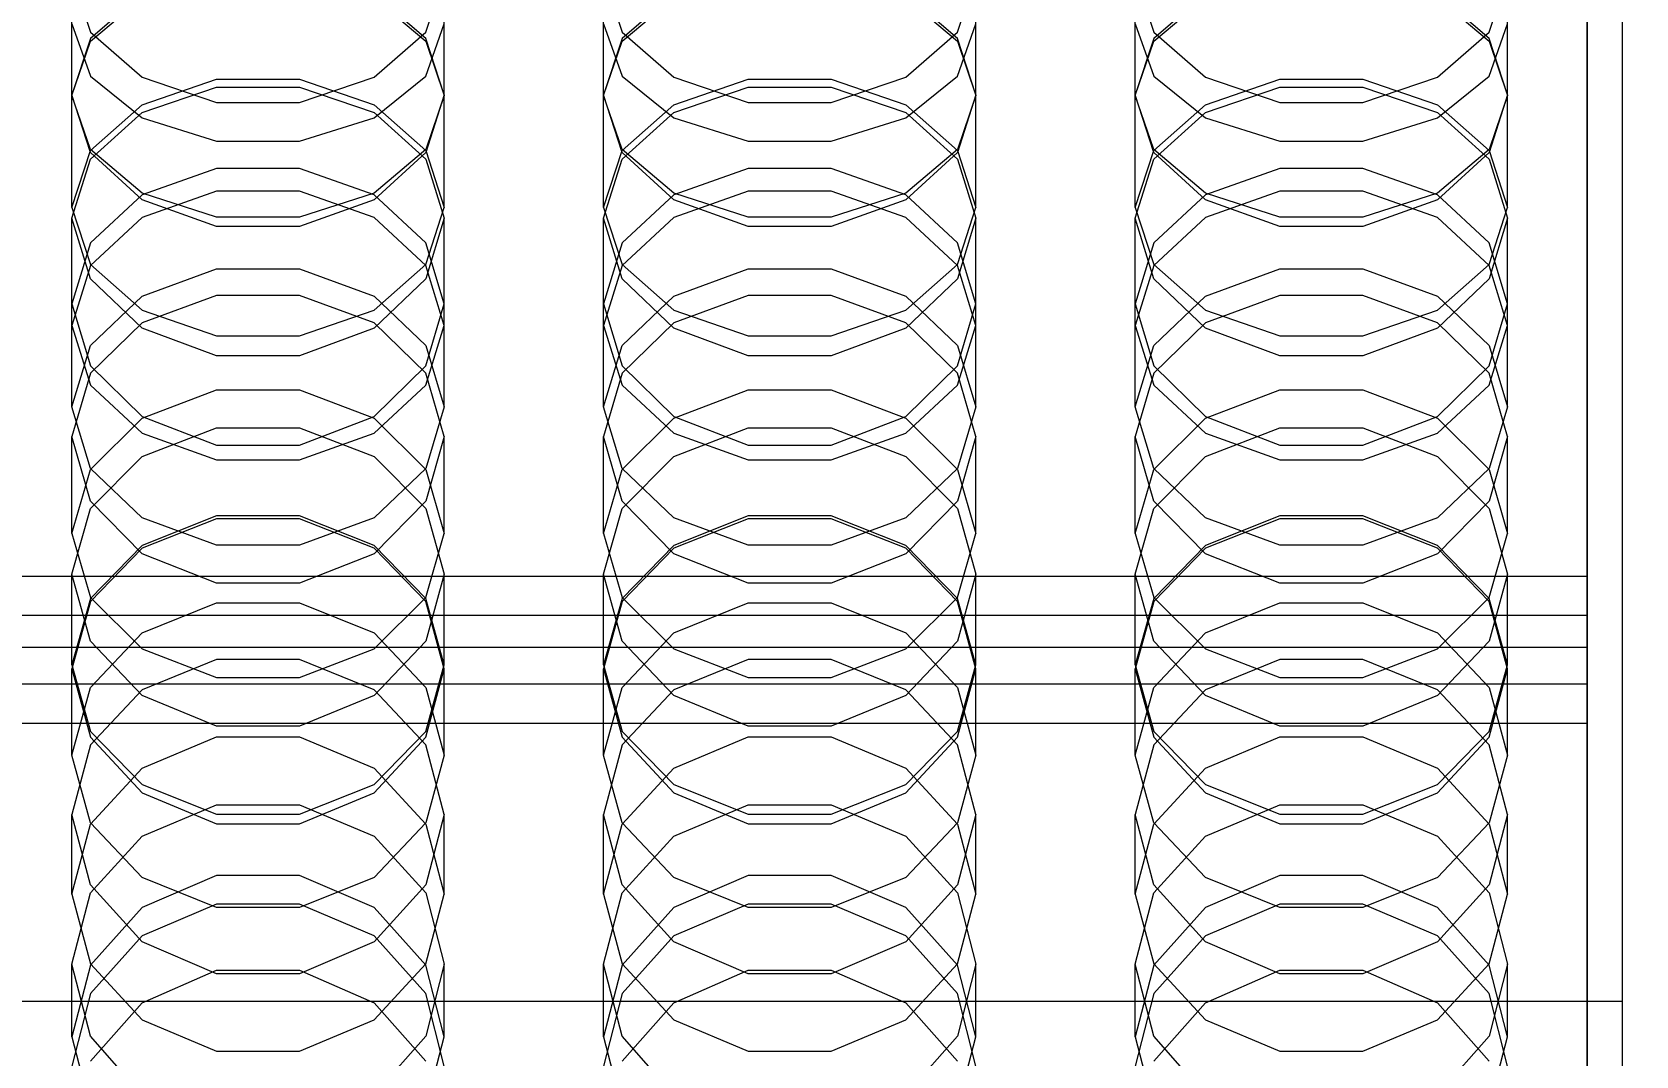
# Model space of a CAD drawing. Header units: millimetres. Extents: x -191664 to 191490, y -197311 to 10263.
# Drawn here: x 1994.5 to 2175.5, y -117306.2 to -117190.6 of the extents above; entities that cross this region are included whole.
import ezdxf

# ---------------------------------------------------------------- set-up
doc = ezdxf.new("R2010")
doc.units = ezdxf.units.MM
doc.layers.add('DET_briquetadora_frontal', color=7, linetype='Continuous', lineweight=0)
doc.layers.add('R15_COTAS_TRANSPORTE_P', color=1, linetype='Continuous', lineweight=0)
doc.dimstyles.new('PLANTA_20', dxfattribs={"dimtxt": 50, "dimasz": 30, "dimexe": 30, "dimexo": 16, "dimgap": 20, "dimtad": 1, "dimtih": 1, "dimtoh": 1, "dimdec": 1, "dimzin": 0, "dimdsep": 46, "dimcen": 0.09, "dimadec": 0, "dimazin": 0, "dimtfac": 1, "dimtdec": 4, "dimtofl": 0, "dimtmove": 0, "dimatfit": 3, "dimfxl": 1, "dimtolj": 1, "dimtzin": 0, "dimarcsym": 0})

# ---------------------------------------------------------------- blocks, each defined once
blk = doc.blocks.new('*D133')
at = {"layer": 'Defpoints', "color": 0, "transparency": 16777216}
for p in [(439.69, -194147.98), (217.89, -194406.09), (-500, -194490), (-500, -194490), (500, -194490)]:
    blk.add_point(p, dxfattribs=at)
at = {"layer": 'R15_COTAS_TRANSPORTE_P', "color": 0, "lineweight": -2, "transparency": 16777216}
blk.add_arc((-500, -194490), 722.77, 2.37834, 17.62166, dxfattribs=at)
at = {"layer": 'R15_COTAS_TRANSPORTE_P', "color": 0, "transparency": 16777216}
for points in [[(184.12, -194272.81), (193.59, -194269.58), (179.18, -194242.8)], [(227.15, -194459.9), (217.15, -194460.11), (222.77, -194490)]]:
    blk.add_solid(points, dxfattribs=at)

msp = doc.modelspace()

# ---------------------------------------------------------------- linework, layer by layer
at = {"layer": 'DET_briquetadora_frontal', "color": 8, "true_color": 0x6f7d84}
for p, q in [((2170, -117120), (2170, -117300)), ((2174, -117300), (2174, -117120)), ((2170, -117300), (1810, -117300)), ((2174, -117300), (2170, -117300)), ((2170, -117475), (2170, -117300)), ((2174, -117475), (2174, -117300))]:
    msp.add_line(p, q, dxfattribs=at)
at = {"layer": 'DET_briquetadora_frontal', "color": 9, "true_color": 0xb9c3c2}
for p, q in [((2170, -117190.7), (2170, -117177.38)), ((2170, -117191.13), (2170, -117177.78)), ((1999, -117197.7), (1999, -117184.36)), ((1999, -117184.36), (2001.08, -117190.56)), ((2038.92, -117190.56), (2041, -117184.36)), ((2041, -117197.7), (2041, -117184.36)), ((2059, -117197.7), (2059, -117184.36)), ((2059, -117184.36), (2061.08, -117190.56)), ((2098.92, -117190.56), (2101, -117184.36)), ((2101, -117197.7), (2101, -117184.36)), ((2119, -117197.7), (2119, -117184.36)), ((2119, -117184.36), (2121.08, -117190.56)), ((2158.92, -117190.56), (2161, -117184.36)), ((2161, -117197.7), (2161, -117184.36)), ((2006.91, -117186.27), (2001.08, -117191.27)), ((2038.92, -117191.27), (2033.09, -117186.27)), ((2066.91, -117186.27), (2061.08, -117191.27)), ((2098.92, -117191.27), (2093.09, -117186.27)), ((2126.91, -117186.27), (2121.08, -117191.27)), ((2158.92, -117191.27), (2153.09, -117186.27)), ((2001.08, -117191.58), (2006.91, -117186.67)), ((2033.09, -117186.67), (2038.92, -117191.58)), ((2061.08, -117191.58), (2066.91, -117186.67)), ((2093.09, -117186.67), (2098.92, -117191.58)), ((2121.08, -117191.58), (2126.91, -117186.67)), ((2153.09, -117186.67), (2158.92, -117191.58)), ((1999, -117189.62), (2001.08, -117195.52)), ((2038.92, -117195.52), (2041, -117189.62)), ((2059, -117189.62), (2061.08, -117195.52)), ((2098.92, -117195.52), (2101, -117189.62)), ((2119, -117189.62), (2121.08, -117195.52)), ((2158.92, -117195.52), (2161, -117189.62)), ((2001.08, -117191.27), (1999, -117197.64)), ((1999, -117197.7), (2001.08, -117191.58)), ((2001.08, -117190.56), (2006.91, -117195.64)), ((2033.09, -117195.64), (2038.92, -117190.56)), ((2041, -117197.64), (2038.92, -117191.27)), ((2038.92, -117191.58), (2041, -117197.7)), ((2061.08, -117191.27), (2059, -117197.64)), ((2059, -117197.7), (2061.08, -117191.58)), ((2061.08, -117190.56), (2066.91, -117195.64)), ((2093.09, -117195.64), (2098.92, -117190.56)), ((2101, -117197.64), (2098.92, -117191.27)), ((2098.92, -117191.58), (2101, -117197.7)), ((2121.08, -117191.27), (2119, -117197.64)), ((2119, -117197.7), (2121.08, -117191.58)), ((2121.08, -117190.56), (2126.91, -117195.64)), ((2153.09, -117195.64), (2158.92, -117190.56)), ((2161, -117197.64), (2158.92, -117191.27)), ((2158.92, -117191.58), (2161, -117197.7)), ((2170, -117190.27), (2170, -117204.3)), ((2170, -117204.75), (2170, -117190.7)), ((2170, -117205.2), (2170, -117191.13)), ((2001.08, -117195.52), (2006.91, -117200.25)), ((2006.91, -117195.64), (2015.33, -117198.51)), ((2024.67, -117198.51), (2033.09, -117195.64)), ((2033.09, -117200.25), (2038.92, -117195.52)), ((2061.08, -117195.52), (2066.91, -117200.25)), ((2066.91, -117195.64), (2075.33, -117198.51)), ((2084.67, -117198.51), (2093.09, -117195.64)), ((2093.09, -117200.25), (2098.92, -117195.52)), ((2121.08, -117195.52), (2126.91, -117200.25)), ((2126.91, -117195.64), (2135.33, -117198.51)), ((2144.67, -117198.51), (2153.09, -117195.64)), ((2153.09, -117200.25), (2158.92, -117195.52)), ((2006.91, -117198.76), (2015.33, -117195.89)), ((2006.91, -117199.65), (2015.33, -117196.77)), ((2015.33, -117195.89), (2024.67, -117195.89)), ((2015.33, -117196.77), (2024.67, -117196.77)), ((2024.67, -117195.89), (2033.09, -117198.76)), ((2024.67, -117196.77), (2033.09, -117199.65)), ((2066.91, -117198.76), (2075.33, -117195.89)), ((2066.91, -117199.65), (2075.33, -117196.77)), ((2075.33, -117195.89), (2084.67, -117195.89)), ((2075.33, -117196.77), (2084.67, -117196.77)), ((2084.67, -117195.89), (2093.09, -117198.76)), ((2084.67, -117196.77), (2093.09, -117199.65)), ((2126.91, -117198.76), (2135.33, -117195.89)), ((2126.91, -117199.65), (2135.33, -117196.77)), ((2135.33, -117195.89), (2144.67, -117195.89)), ((2135.33, -117196.77), (2144.67, -117196.77)), ((2144.67, -117195.89), (2153.09, -117198.76)), ((2144.67, -117196.77), (2153.09, -117199.65)), ((2001.08, -117204.16), (1999, -117197.64)), ((1999, -117210.37), (1999, -117197.64)), ((2001.08, -117203.82), (1999, -117197.7)), ((2001.08, -117203.92), (2006.91, -117198.76)), ((2015.33, -117198.51), (2024.67, -117198.51)), ((2033.09, -117198.76), (2038.92, -117203.92)), ((2041, -117197.64), (2038.92, -117204.16)), ((2041, -117197.7), (2038.92, -117203.82)), ((2041, -117210.37), (2041, -117197.64)), ((2061.08, -117204.16), (2059, -117197.64)), ((2059, -117210.37), (2059, -117197.64)), ((2061.08, -117203.82), (2059, -117197.7)), ((2061.08, -117203.92), (2066.91, -117198.76)), ((2075.33, -117198.51), (2084.67, -117198.51)), ((2093.09, -117198.76), (2098.92, -117203.92)), ((2101, -117197.64), (2098.92, -117204.16)), ((2101, -117197.7), (2098.92, -117203.82)), ((2101, -117210.37), (2101, -117197.64)), ((2121.08, -117204.16), (2119, -117197.64)), ((2119, -117210.37), (2119, -117197.64)), ((2121.08, -117203.82), (2119, -117197.7)), ((2121.08, -117203.92), (2126.91, -117198.76)), ((2135.33, -117198.51), (2144.67, -117198.51)), ((2153.09, -117198.76), (2158.92, -117203.92)), ((2161, -117197.64), (2158.92, -117204.16)), ((2161, -117197.7), (2158.92, -117203.82)), ((2161, -117210.37), (2161, -117197.64)), ((2001.08, -117204.9), (2006.91, -117199.65)), ((2006.91, -117200.25), (2015.33, -117202.87)), ((2024.67, -117202.87), (2033.09, -117200.25)), ((2033.09, -117199.65), (2038.92, -117204.9)), ((2061.08, -117204.9), (2066.91, -117199.65)), ((2066.91, -117200.25), (2075.33, -117202.87)), ((2084.67, -117202.87), (2093.09, -117200.25)), ((2093.09, -117199.65), (2098.92, -117204.9)), ((2121.08, -117204.9), (2126.91, -117199.65)), ((2126.91, -117200.25), (2135.33, -117202.87)), ((2144.67, -117202.87), (2153.09, -117200.25)), ((2153.09, -117199.65), (2158.92, -117204.9)), ((2015.33, -117202.87), (2024.67, -117202.87)), ((2075.33, -117202.87), (2084.67, -117202.87)), ((2135.33, -117202.87), (2144.67, -117202.87)), ((1999, -117210.37), (2001.08, -117203.92)), ((2006.91, -117208.73), (2001.08, -117203.82)), ((2006.91, -117209.49), (2001.08, -117204.16)), ((2038.92, -117203.82), (2033.09, -117208.73)), ((2038.92, -117204.16), (2033.09, -117209.49)), ((2038.92, -117203.92), (2041, -117210.37)), ((2059, -117210.37), (2061.08, -117203.92)), ((2066.91, -117208.73), (2061.08, -117203.82)), ((2066.91, -117209.49), (2061.08, -117204.16)), ((2098.92, -117203.82), (2093.09, -117208.73)), ((2098.92, -117204.16), (2093.09, -117209.49)), ((2098.92, -117203.92), (2101, -117210.37)), ((2119, -117210.37), (2121.08, -117203.92)), ((2126.91, -117208.73), (2121.08, -117203.82)), ((2126.91, -117209.49), (2121.08, -117204.16)), ((2158.92, -117203.82), (2153.09, -117208.73)), ((2158.92, -117204.16), (2153.09, -117209.49)), ((2158.92, -117203.92), (2161, -117210.37)), ((2170, -117204.3), (2170, -117219.03)), ((1999, -117211.58), (2001.08, -117204.9)), ((2015.33, -117205.97), (2006.91, -117208.93)), ((2024.67, -117205.97), (2015.33, -117205.97)), ((2033.09, -117208.93), (2024.67, -117205.97)), ((2038.92, -117204.9), (2041, -117211.58)), ((2059, -117211.58), (2061.08, -117204.9)), ((2075.33, -117205.97), (2066.91, -117208.93)), ((2084.67, -117205.97), (2075.33, -117205.97)), ((2093.09, -117208.93), (2084.67, -117205.97)), ((2098.92, -117204.9), (2101, -117211.58)), ((2119, -117211.58), (2121.08, -117204.9)), ((2135.33, -117205.97), (2126.91, -117208.93)), ((2144.67, -117205.97), (2135.33, -117205.97)), ((2153.09, -117208.93), (2144.67, -117205.97)), ((2158.92, -117204.9), (2161, -117211.58)), ((2170, -117219.5), (2170, -117204.75)), ((2170, -117219.97), (2170, -117205.2)), ((2006.91, -117208.93), (2001.08, -117214.35)), ((2015.33, -117208.5), (2006.91, -117211.5)), ((2015.33, -117211.45), (2006.91, -117208.73)), ((2015.33, -117212.49), (2006.91, -117209.49)), ((2024.67, -117208.5), (2015.33, -117208.5)), ((2033.09, -117211.5), (2024.67, -117208.5)), ((2033.09, -117208.73), (2024.67, -117211.45)), ((2033.09, -117209.49), (2024.67, -117212.49)), ((2038.92, -117214.35), (2033.09, -117208.93)), ((2066.91, -117208.93), (2061.08, -117214.35)), ((2075.33, -117208.5), (2066.91, -117211.5)), ((2075.33, -117211.45), (2066.91, -117208.73)), ((2075.33, -117212.49), (2066.91, -117209.49)), ((2084.67, -117208.5), (2075.33, -117208.5)), ((2093.09, -117211.5), (2084.67, -117208.5)), ((2093.09, -117208.73), (2084.67, -117211.45)), ((2093.09, -117209.49), (2084.67, -117212.49)), ((2098.92, -117214.35), (2093.09, -117208.93)), ((2126.91, -117208.93), (2121.08, -117214.35)), ((2135.33, -117208.5), (2126.91, -117211.5)), ((2135.33, -117211.45), (2126.91, -117208.73)), ((2135.33, -117212.49), (2126.91, -117209.49)), ((2144.67, -117208.5), (2135.33, -117208.5)), ((2153.09, -117211.5), (2144.67, -117208.5)), ((2153.09, -117208.73), (2144.67, -117211.45)), ((2153.09, -117209.49), (2144.67, -117212.49)), ((2158.92, -117214.35), (2153.09, -117208.93)), ((2170, -117211.81), (2170, -117209.23)), ((2170, -117209.23), (2170, -117213.5)), ((1999, -117210.37), (2001.08, -117216.81)), ((2001.08, -117218.4), (1999, -117211.58)), ((1999, -117223.67), (1999, -117211.58)), ((2006.91, -117211.5), (2001.08, -117216.92)), ((2024.67, -117211.45), (2015.33, -117211.45)), ((2038.92, -117216.92), (2033.09, -117211.5)), ((2038.92, -117216.81), (2041, -117210.37)), ((2041, -117211.58), (2038.92, -117218.4)), ((2041, -117223.67), (2041, -117211.58)), ((2059, -117210.37), (2061.08, -117216.81)), ((2061.08, -117218.4), (2059, -117211.58)), ((2059, -117223.67), (2059, -117211.58)), ((2066.91, -117211.5), (2061.08, -117216.92)), ((2084.67, -117211.45), (2075.33, -117211.45)), ((2098.92, -117216.92), (2093.09, -117211.5)), ((2098.92, -117216.81), (2101, -117210.37)), ((2101, -117211.58), (2098.92, -117218.4)), ((2101, -117223.67), (2101, -117211.58)), ((2119, -117210.37), (2121.08, -117216.81)), ((2121.08, -117218.4), (2119, -117211.58)), ((2119, -117223.67), (2119, -117211.58)), ((2126.91, -117211.5), (2121.08, -117216.92)), ((2144.67, -117211.45), (2135.33, -117211.45)), ((2158.92, -117216.92), (2153.09, -117211.5)), ((2158.92, -117216.81), (2161, -117210.37)), ((2161, -117211.58), (2158.92, -117218.4)), ((2161, -117223.67), (2161, -117211.58)), ((2170, -117220.83), (2170, -117211.81)), ((2024.67, -117212.49), (2015.33, -117212.49)), ((2084.67, -117212.49), (2075.33, -117212.49)), ((2144.67, -117212.49), (2135.33, -117212.49)), ((2170, -117213.5), (2170, -117223.96)), ((2001.08, -117214.35), (1999, -117221.23)), ((2041, -117221.23), (2038.92, -117214.35)), ((2061.08, -117214.35), (2059, -117221.23)), ((2101, -117221.23), (2098.92, -117214.35)), ((2121.08, -117214.35), (2119, -117221.23)), ((2161, -117221.23), (2158.92, -117214.35)), ((2170, -117218.43), (2170, -117215.01)), ((2001.08, -117216.92), (1999, -117223.67)), ((2001.08, -117216.81), (2006.91, -117221.97)), ((2006.91, -117220.36), (2015.33, -117217.27)), ((2015.33, -117217.27), (2024.67, -117217.27)), ((2024.67, -117217.27), (2033.09, -117220.36)), ((2033.09, -117221.97), (2038.92, -117216.81)), ((2041, -117223.67), (2038.92, -117216.92)), ((2061.08, -117216.92), (2059, -117223.67)), ((2061.08, -117216.81), (2066.91, -117221.97)), ((2066.91, -117220.36), (2075.33, -117217.27)), ((2075.33, -117217.27), (2084.67, -117217.27)), ((2084.67, -117217.27), (2093.09, -117220.36)), ((2093.09, -117221.97), (2098.92, -117216.81)), ((2101, -117223.67), (2098.92, -117216.92)), ((2121.08, -117216.92), (2119, -117223.67)), ((2121.08, -117216.81), (2126.91, -117221.97)), ((2126.91, -117220.36), (2135.33, -117217.27)), ((2135.33, -117217.27), (2144.67, -117217.27)), ((2144.67, -117217.27), (2153.09, -117220.36)), ((2153.09, -117221.97), (2158.92, -117216.81)), ((2161, -117223.67), (2158.92, -117216.92)), ((2006.91, -117223.98), (2001.08, -117218.4)), ((2038.92, -117218.4), (2033.09, -117223.98)), ((2066.91, -117223.98), (2061.08, -117218.4)), ((2098.92, -117218.4), (2093.09, -117223.98)), ((2126.91, -117223.98), (2121.08, -117218.4)), ((2158.92, -117218.4), (2153.09, -117223.98)), ((2170, -117228.19), (2170, -117218.43)), ((2170, -117219.03), (2170, -117234.41)), ((2001.08, -117225.93), (2006.91, -117220.36)), ((2015.33, -117220.3), (2006.91, -117223.4)), ((2024.67, -117220.3), (2015.33, -117220.3)), ((2033.09, -117223.4), (2024.67, -117220.3)), ((2033.09, -117220.36), (2038.92, -117225.93)), ((2061.08, -117225.93), (2066.91, -117220.36)), ((2075.33, -117220.3), (2066.91, -117223.4)), ((2084.67, -117220.3), (2075.33, -117220.3)), ((2093.09, -117223.4), (2084.67, -117220.3)), ((2093.09, -117220.36), (2098.92, -117225.93)), ((2121.08, -117225.93), (2126.91, -117220.36)), ((2135.33, -117220.3), (2126.91, -117223.4)), ((2144.67, -117220.3), (2135.33, -117220.3)), ((2153.09, -117223.4), (2144.67, -117220.3)), ((2153.09, -117220.36), (2158.92, -117225.93)), ((2170, -117234.9), (2170, -117219.5)), ((2170, -117235.39), (2170, -117219.97)), ((2170, -117234.94), (2170, -117220.83)), ((1999, -117232.88), (1999, -117221.23)), ((1999, -117221.23), (2001.08, -117228.25)), ((2006.91, -117221.97), (2015.33, -117224.84)), ((2024.67, -117224.84), (2033.09, -117221.97)), ((2038.92, -117228.25), (2041, -117221.23)), ((2041, -117232.88), (2041, -117221.23)), ((2059, -117232.88), (2059, -117221.23)), ((2059, -117221.23), (2061.08, -117228.25)), ((2066.91, -117221.97), (2075.33, -117224.84)), ((2084.67, -117224.84), (2093.09, -117221.97)), ((2098.92, -117228.25), (2101, -117221.23)), ((2101, -117232.88), (2101, -117221.23)), ((2119, -117232.88), (2119, -117221.23)), ((2119, -117221.23), (2121.08, -117228.25)), ((2126.91, -117221.97), (2135.33, -117224.84)), ((2144.67, -117224.84), (2153.09, -117221.97)), ((2158.92, -117228.25), (2161, -117221.23)), ((2161, -117232.88), (2161, -117221.23)), ((2170, -117223.99), (2170, -117221.41)), ((2170, -117221.41), (2170, -117225.68)), ((1999, -117223.67), (2001.08, -117230.42)), ((2006.91, -117223.4), (2001.08, -117229.05)), ((2015.33, -117227.11), (2006.91, -117223.98)), ((2033.09, -117223.98), (2024.67, -117227.11)), ((2038.92, -117229.05), (2033.09, -117223.4)), ((2038.92, -117230.42), (2041, -117223.67)), ((2059, -117223.67), (2061.08, -117230.42)), ((2066.91, -117223.4), (2061.08, -117229.05)), ((2075.33, -117227.11), (2066.91, -117223.98)), ((2093.09, -117223.98), (2084.67, -117227.11)), ((2098.92, -117229.05), (2093.09, -117223.4)), ((2098.92, -117230.42), (2101, -117223.67)), ((2119, -117223.67), (2121.08, -117230.42)), ((2126.91, -117223.4), (2121.08, -117229.05)), ((2135.33, -117227.11), (2126.91, -117223.98)), ((2153.09, -117223.98), (2144.67, -117227.11)), ((2158.92, -117229.05), (2153.09, -117223.4)), ((2158.92, -117230.42), (2161, -117223.67)), ((2170, -117223.96), (2170, -117239.02)), ((2170, -117233.02), (2170, -117223.99)), ((1999, -117232.88), (2001.08, -117225.93)), ((2015.33, -117224.84), (2024.67, -117224.84)), ((2038.92, -117225.93), (2041, -117232.88)), ((2059, -117232.88), (2061.08, -117225.93)), ((2075.33, -117224.84), (2084.67, -117224.84)), ((2098.92, -117225.93), (2101, -117232.88)), ((2119, -117232.88), (2121.08, -117225.93)), ((2135.33, -117224.84), (2144.67, -117224.84)), ((2158.92, -117225.93), (2161, -117232.88)), ((2170, -117225.68), (2170, -117236.14)), ((2001.08, -117228.25), (2006.91, -117233.97)), ((2024.67, -117227.11), (2015.33, -117227.11)), ((2033.09, -117233.97), (2038.92, -117228.25)), ((2061.08, -117228.25), (2066.91, -117233.97)), ((2084.67, -117227.11), (2075.33, -117227.11)), ((2093.09, -117233.97), (2098.92, -117228.25)), ((2121.08, -117228.25), (2126.91, -117233.97)), ((2144.67, -117227.11), (2135.33, -117227.11)), ((2153.09, -117233.97), (2158.92, -117228.25)), ((2170, -117242.79), (2170, -117228.19)), ((2001.08, -117229.05), (1999, -117236.21)), ((2041, -117236.21), (2038.92, -117229.05)), ((2061.08, -117229.05), (2059, -117236.21)), ((2101, -117236.21), (2098.92, -117229.05)), ((2121.08, -117229.05), (2119, -117236.21)), ((2161, -117236.21), (2158.92, -117229.05)), ((2001.08, -117230.42), (2006.91, -117235.83)), ((2006.91, -117234.15), (2015.33, -117230.93)), ((2015.33, -117230.93), (2024.67, -117230.93)), ((2024.67, -117230.93), (2033.09, -117234.15)), ((2033.09, -117235.83), (2038.92, -117230.42)), ((2061.08, -117230.42), (2066.91, -117235.83)), ((2066.91, -117234.15), (2075.33, -117230.93)), ((2075.33, -117230.93), (2084.67, -117230.93)), ((2084.67, -117230.93), (2093.09, -117234.15)), ((2093.09, -117235.83), (2098.92, -117230.42)), ((2121.08, -117230.42), (2126.91, -117235.83)), ((2126.91, -117234.15), (2135.33, -117230.93)), ((2135.33, -117230.93), (2144.67, -117230.93)), ((2144.67, -117230.93), (2153.09, -117234.15)), ((2153.09, -117235.83), (2158.92, -117230.42)), ((2001.08, -117239.82), (1999, -117232.88)), ((2041, -117232.88), (2038.92, -117239.82)), ((2061.08, -117239.82), (2059, -117232.88)), ((2101, -117232.88), (2098.92, -117239.82)), ((2121.08, -117239.82), (2119, -117232.88)), ((2161, -117232.88), (2158.92, -117239.82)), ((2170, -117247.12), (2170, -117233.02)), ((2001.08, -117239.94), (2006.91, -117234.15)), ((2006.91, -117233.97), (2015.33, -117237.19)), ((2006.91, -117238.47), (2015.33, -117235.24)), ((2015.33, -117235.24), (2024.67, -117235.24)), ((2024.67, -117237.19), (2033.09, -117233.97)), ((2024.67, -117235.24), (2033.09, -117238.47)), ((2033.09, -117234.15), (2038.92, -117239.94)), ((2061.08, -117239.94), (2066.91, -117234.15)), ((2066.91, -117233.97), (2075.33, -117237.19)), ((2066.91, -117238.47), (2075.33, -117235.24)), ((2075.33, -117235.24), (2084.67, -117235.24)), ((2084.67, -117237.19), (2093.09, -117233.97)), ((2084.67, -117235.24), (2093.09, -117238.47)), ((2093.09, -117234.15), (2098.92, -117239.94)), ((2121.08, -117239.94), (2126.91, -117234.15)), ((2126.91, -117233.97), (2135.33, -117237.19)), ((2126.91, -117238.47), (2135.33, -117235.24)), ((2135.33, -117235.24), (2144.67, -117235.24)), ((2144.67, -117237.19), (2153.09, -117233.97)), ((2144.67, -117235.24), (2153.09, -117238.47)), ((2153.09, -117234.15), (2158.92, -117239.94)), ((2170, -117234.41), (2170, -117250.41)), ((2170, -117250.92), (2170, -117234.9)), ((2170, -117251.97), (2170, -117234.94)), ((2170, -117251.43), (2170, -117235.39)), ((2001.08, -117243.51), (1999, -117236.21)), ((1999, -117247.17), (1999, -117236.21)), ((2006.91, -117235.83), (2015.33, -117238.84)), ((2015.33, -117237.19), (2024.67, -117237.19)), ((2024.67, -117238.84), (2033.09, -117235.83)), ((2041, -117236.21), (2038.92, -117243.51)), ((2041, -117247.17), (2041, -117236.21)), ((2061.08, -117243.51), (2059, -117236.21)), ((2059, -117247.17), (2059, -117236.21)), ((2066.91, -117235.83), (2075.33, -117238.84)), ((2075.33, -117237.19), (2084.67, -117237.19)), ((2084.67, -117238.84), (2093.09, -117235.83)), ((2101, -117236.21), (2098.92, -117243.51)), ((2101, -117247.17), (2101, -117236.21)), ((2121.08, -117243.51), (2119, -117236.21)), ((2119, -117247.17), (2119, -117236.21)), ((2126.91, -117235.83), (2135.33, -117238.84)), ((2135.33, -117237.19), (2144.67, -117237.19)), ((2144.67, -117238.84), (2153.09, -117235.83)), ((2161, -117236.21), (2158.92, -117243.51)), ((2161, -117247.17), (2161, -117236.21)), ((2170, -117236.14), (2170, -117251.2)), ((2001.08, -117244.34), (2006.91, -117238.47)), ((2015.33, -117238.84), (2024.67, -117238.84)), ((2033.09, -117238.47), (2038.92, -117244.34)), ((2061.08, -117244.34), (2066.91, -117238.47)), ((2075.33, -117238.84), (2084.67, -117238.84)), ((2093.09, -117238.47), (2098.92, -117244.34)), ((2121.08, -117244.34), (2126.91, -117238.47)), ((2135.33, -117238.84), (2144.67, -117238.84)), ((2153.09, -117238.47), (2158.92, -117244.34)), ((2170, -117239.02), (2170, -117256.39)), ((1999, -117247.17), (2001.08, -117239.94)), ((2006.91, -117245.4), (2001.08, -117239.82)), ((2038.92, -117239.82), (2033.09, -117245.4)), ((2038.92, -117239.94), (2041, -117247.17)), ((2059, -117247.17), (2061.08, -117239.94)), ((2066.91, -117245.4), (2061.08, -117239.82)), ((2098.92, -117239.82), (2093.09, -117245.4)), ((2098.92, -117239.94), (2101, -117247.17)), ((2119, -117247.17), (2121.08, -117239.94)), ((2126.91, -117245.4), (2121.08, -117239.82)), ((2158.92, -117239.82), (2153.09, -117245.4)), ((2158.92, -117239.94), (2161, -117247.17)), ((1999, -117251.77), (2001.08, -117244.34)), ((2006.91, -117249.45), (2001.08, -117243.51)), ((2038.92, -117243.51), (2033.09, -117249.45)), ((2038.92, -117244.34), (2041, -117251.77)), ((2059, -117251.77), (2061.08, -117244.34)), ((2066.91, -117249.45), (2061.08, -117243.51)), ((2098.92, -117243.51), (2093.09, -117249.45)), ((2098.92, -117244.34), (2101, -117251.77)), ((2119, -117251.77), (2121.08, -117244.34)), ((2126.91, -117249.45), (2121.08, -117243.51)), ((2158.92, -117243.51), (2153.09, -117249.45)), ((2158.92, -117244.34), (2161, -117251.77)), ((2170, -117260.01), (2170, -117242.79)), ((2015.33, -117245.18), (2006.91, -117248.51)), ((2015.33, -117248.49), (2006.91, -117245.4)), ((2015.33, -117245.53), (2006.91, -117248.83)), ((2024.67, -117245.18), (2015.33, -117245.18)), ((2024.67, -117245.53), (2015.33, -117245.53)), ((2033.09, -117248.51), (2024.67, -117245.18)), ((2033.09, -117245.4), (2024.67, -117248.49)), ((2033.09, -117248.83), (2024.67, -117245.53)), ((2075.33, -117245.18), (2066.91, -117248.51)), ((2075.33, -117248.49), (2066.91, -117245.4)), ((2075.33, -117245.53), (2066.91, -117248.83)), ((2084.67, -117245.18), (2075.33, -117245.18)), ((2084.67, -117245.53), (2075.33, -117245.53)), ((2093.09, -117248.51), (2084.67, -117245.18)), ((2093.09, -117245.4), (2084.67, -117248.49)), ((2093.09, -117248.83), (2084.67, -117245.53)), ((2135.33, -117245.18), (2126.91, -117248.51)), ((2135.33, -117248.49), (2126.91, -117245.4)), ((2135.33, -117245.53), (2126.91, -117248.83)), ((2144.67, -117245.18), (2135.33, -117245.18)), ((2144.67, -117245.53), (2135.33, -117245.53)), ((2153.09, -117248.51), (2144.67, -117245.18)), ((2153.09, -117245.4), (2144.67, -117248.49)), ((2153.09, -117248.83), (2144.67, -117245.53)), ((1999, -117247.17), (2001.08, -117254.4)), ((2038.92, -117254.4), (2041, -117247.17)), ((2059, -117247.17), (2061.08, -117254.4)), ((2098.92, -117254.4), (2101, -117247.17)), ((2119, -117247.17), (2121.08, -117254.4)), ((2158.92, -117254.4), (2161, -117247.17)), ((2170, -117264.15), (2170, -117247.12)), ((2006.91, -117248.51), (2001.08, -117254.52)), ((2006.91, -117248.83), (2001.08, -117254.84)), ((2015.33, -117252.78), (2006.91, -117249.45)), ((2024.67, -117248.49), (2015.33, -117248.49)), ((2033.09, -117249.45), (2024.67, -117252.78)), ((2038.92, -117254.52), (2033.09, -117248.51)), ((2038.92, -117254.84), (2033.09, -117248.83)), ((2066.91, -117248.51), (2061.08, -117254.52)), ((2066.91, -117248.83), (2061.08, -117254.84)), ((2075.33, -117252.78), (2066.91, -117249.45)), ((2084.67, -117248.49), (2075.33, -117248.49)), ((2093.09, -117249.45), (2084.67, -117252.78)), ((2098.92, -117254.52), (2093.09, -117248.51)), ((2098.92, -117254.84), (2093.09, -117248.83)), ((2126.91, -117248.51), (2121.08, -117254.52)), ((2126.91, -117248.83), (2121.08, -117254.84)), ((2135.33, -117252.78), (2126.91, -117249.45)), ((2144.67, -117248.49), (2135.33, -117248.49)), ((2153.09, -117249.45), (2144.67, -117252.78)), ((2158.92, -117254.52), (2153.09, -117248.51)), ((2158.92, -117254.84), (2153.09, -117248.83)), ((2001.08, -117259.32), (1999, -117251.77)), ((1999, -117262.01), (1999, -117251.77)), ((2041, -117251.77), (2038.92, -117259.32)), ((2041, -117262.01), (2041, -117251.77)), ((2061.08, -117259.32), (2059, -117251.77)), ((2059, -117262.01), (2059, -117251.77)), ((2101, -117251.77), (2098.92, -117259.32)), ((2101, -117262.01), (2101, -117251.77)), ((2121.08, -117259.32), (2119, -117251.77)), ((2119, -117262.01), (2119, -117251.77)), ((2161, -117251.77), (2158.92, -117259.32)), ((2161, -117262.01), (2161, -117251.77)), ((2170, -117250.41), (2170, -117266.99)), ((2170, -117267.51), (2170, -117250.92)), ((2170, -117251.2), (2170, -117268.57)), ((2170, -117268.04), (2170, -117251.43)), ((1810, -117251.97), (2170, -117251.97)), ((2024.67, -117252.78), (2015.33, -117252.78)), ((2084.67, -117252.78), (2075.33, -117252.78)), ((2144.67, -117252.78), (2135.33, -117252.78)), ((2170, -117269.34), (2170, -117251.97)), ((2001.08, -117254.52), (1999, -117262.01)), ((2001.08, -117254.84), (1999, -117262.44)), ((2001.08, -117254.4), (2006.91, -117260.2)), ((2006.91, -117258.4), (2015.33, -117254.99)), ((2015.33, -117254.99), (2024.67, -117254.99)), ((2024.67, -117254.99), (2033.09, -117258.4)), ((2033.09, -117260.2), (2038.92, -117254.4)), ((2041, -117262.01), (2038.92, -117254.52)), ((2041, -117262.44), (2038.92, -117254.84)), ((2061.08, -117254.52), (2059, -117262.01)), ((2061.08, -117254.84), (2059, -117262.44)), ((2061.08, -117254.4), (2066.91, -117260.2)), ((2066.91, -117258.4), (2075.33, -117254.99)), ((2075.33, -117254.99), (2084.67, -117254.99)), ((2084.67, -117254.99), (2093.09, -117258.4)), ((2093.09, -117260.2), (2098.92, -117254.4)), ((2101, -117262.01), (2098.92, -117254.52)), ((2101, -117262.44), (2098.92, -117254.84)), ((2121.08, -117254.52), (2119, -117262.01)), ((2121.08, -117254.84), (2119, -117262.44)), ((2121.08, -117254.4), (2126.91, -117260.2)), ((2126.91, -117258.4), (2135.33, -117254.99)), ((2135.33, -117254.99), (2144.67, -117254.99)), ((2144.67, -117254.99), (2153.09, -117258.4)), ((2153.09, -117260.2), (2158.92, -117254.4)), ((2161, -117262.01), (2158.92, -117254.52)), ((2161, -117262.44), (2158.92, -117254.84)), ((1810, -117256.39), (2170, -117256.39)), ((2170, -117256.39), (2170, -117273.42)), ((2001.08, -117264.54), (2006.91, -117258.4)), ((2033.09, -117258.4), (2038.92, -117264.54)), ((2061.08, -117264.54), (2066.91, -117258.4)), ((2093.09, -117258.4), (2098.92, -117264.54)), ((2121.08, -117264.54), (2126.91, -117258.4)), ((2153.09, -117258.4), (2158.92, -117264.54)), ((1810, -117260.01), (2170, -117260.01)), ((2006.91, -117265.47), (2001.08, -117259.32)), ((2006.91, -117260.2), (2015.33, -117263.41)), ((2024.67, -117263.41), (2033.09, -117260.2)), ((2038.92, -117259.32), (2033.09, -117265.47)), ((2066.91, -117265.47), (2061.08, -117259.32)), ((2066.91, -117260.2), (2075.33, -117263.41)), ((2084.67, -117263.41), (2093.09, -117260.2)), ((2098.92, -117259.32), (2093.09, -117265.47)), ((2126.91, -117265.47), (2121.08, -117259.32)), ((2126.91, -117260.2), (2135.33, -117263.41)), ((2144.67, -117263.41), (2153.09, -117260.2)), ((2158.92, -117259.32), (2153.09, -117265.47)), ((2170, -117260.01), (2170, -117277.23)), ((1999, -117262.01), (2001.08, -117269.51)), ((1999, -117272.2), (1999, -117262.44)), ((1999, -117262.44), (2001.08, -117270.16)), ((2015.33, -117261.41), (2006.91, -117264.83)), ((2024.67, -117261.41), (2015.33, -117261.41)), ((2033.09, -117264.83), (2024.67, -117261.41)), ((2038.92, -117269.51), (2041, -117262.01)), ((2038.92, -117270.16), (2041, -117262.44)), ((2041, -117272.2), (2041, -117262.44)), ((2059, -117262.01), (2061.08, -117269.51)), ((2059, -117272.2), (2059, -117262.44)), ((2059, -117262.44), (2061.08, -117270.16)), ((2075.33, -117261.41), (2066.91, -117264.83)), ((2084.67, -117261.41), (2075.33, -117261.41)), ((2093.09, -117264.83), (2084.67, -117261.41)), ((2098.92, -117269.51), (2101, -117262.01)), ((2098.92, -117270.16), (2101, -117262.44)), ((2101, -117272.2), (2101, -117262.44)), ((2119, -117262.01), (2121.08, -117269.51)), ((2119, -117272.2), (2119, -117262.44)), ((2119, -117262.44), (2121.08, -117270.16)), ((2135.33, -117261.41), (2126.91, -117264.83)), ((2144.67, -117261.41), (2135.33, -117261.41)), ((2153.09, -117264.83), (2144.67, -117261.41)), ((2158.92, -117269.51), (2161, -117262.01)), ((2158.92, -117270.16), (2161, -117262.44)), ((2161, -117272.2), (2161, -117262.44)), ((1810, -117264.15), (2170, -117264.15)), ((2015.33, -117263.41), (2024.67, -117263.41)), ((2075.33, -117263.41), (2084.67, -117263.41)), ((2135.33, -117263.41), (2144.67, -117263.41)), ((2170, -117281.52), (2170, -117264.15)), ((1999, -117272.2), (2001.08, -117264.54)), ((2006.91, -117264.83), (2001.08, -117271.04)), ((2015.33, -117268.91), (2006.91, -117265.47)), ((2033.09, -117265.47), (2024.67, -117268.91)), ((2038.92, -117271.04), (2033.09, -117264.83)), ((2038.92, -117264.54), (2041, -117272.2)), ((2059, -117272.2), (2061.08, -117264.54)), ((2066.91, -117264.83), (2061.08, -117271.04)), ((2075.33, -117268.91), (2066.91, -117265.47)), ((2093.09, -117265.47), (2084.67, -117268.91)), ((2098.92, -117271.04), (2093.09, -117264.83)), ((2098.92, -117264.54), (2101, -117272.2)), ((2119, -117272.2), (2121.08, -117264.54)), ((2126.91, -117264.83), (2121.08, -117271.04)), ((2135.33, -117268.91), (2126.91, -117265.47)), ((2153.09, -117265.47), (2144.67, -117268.91)), ((2158.92, -117271.04), (2153.09, -117264.83)), ((2158.92, -117264.54), (2161, -117272.2)), ((2170, -117266.99), (2170, -117284.1)), ((2170, -117284.64), (2170, -117267.51)), ((2170, -117285.18), (2170, -117268.04)), ((1810, -117268.57), (2170, -117268.57)), ((2001.08, -117269.51), (2006.91, -117275.51)), ((2024.67, -117268.91), (2015.33, -117268.91)), ((2033.09, -117275.51), (2038.92, -117269.51)), ((2061.08, -117269.51), (2066.91, -117275.51)), ((2084.67, -117268.91), (2075.33, -117268.91)), ((2093.09, -117275.51), (2098.92, -117269.51)), ((2121.08, -117269.51), (2126.91, -117275.51)), ((2144.67, -117268.91), (2135.33, -117268.91)), ((2153.09, -117275.51), (2158.92, -117269.51)), ((2170, -117268.57), (2170, -117285.6)), ((2170, -117284.4), (2170, -117269.34)), ((2001.08, -117271.04), (1999, -117278.88)), ((2001.08, -117270.16), (2006.91, -117276.43)), ((2006.91, -117273.66), (2015.33, -117270.14)), ((2015.33, -117270.14), (2024.67, -117270.14)), ((2024.67, -117270.14), (2033.09, -117273.66)), ((2033.09, -117276.43), (2038.92, -117270.16)), ((2041, -117278.88), (2038.92, -117271.04)), ((2061.08, -117271.04), (2059, -117278.88)), ((2061.08, -117270.16), (2066.91, -117276.43)), ((2066.91, -117273.66), (2075.33, -117270.14)), ((2075.33, -117270.14), (2084.67, -117270.14)), ((2084.67, -117270.14), (2093.09, -117273.66)), ((2093.09, -117276.43), (2098.92, -117270.16)), ((2101, -117278.88), (2098.92, -117271.04)), ((2121.08, -117271.04), (2119, -117278.88)), ((2121.08, -117270.16), (2126.91, -117276.43)), ((2126.91, -117273.66), (2135.33, -117270.14)), ((2135.33, -117270.14), (2144.67, -117270.14)), ((2144.67, -117270.14), (2153.09, -117273.66)), ((2153.09, -117276.43), (2158.92, -117270.16)), ((2161, -117278.88), (2158.92, -117271.04)), ((2001.08, -117279.85), (1999, -117272.2)), ((2041, -117272.2), (2038.92, -117279.85)), ((2061.08, -117279.85), (2059, -117272.2)), ((2101, -117272.2), (2098.92, -117279.85)), ((2121.08, -117279.85), (2119, -117272.2)), ((2161, -117272.2), (2158.92, -117279.85)), ((2170, -117273.42), (2170, -117287.52)), ((2001.08, -117279.98), (2006.91, -117273.66)), ((2033.09, -117273.66), (2038.92, -117279.98)), ((2061.08, -117279.98), (2066.91, -117273.66)), ((2093.09, -117273.66), (2098.92, -117279.98)), ((2121.08, -117279.98), (2126.91, -117273.66)), ((2153.09, -117273.66), (2158.92, -117279.98)), ((2006.91, -117275.51), (2015.33, -117278.85)), ((2006.91, -117276.43), (2015.33, -117279.94)), ((2024.67, -117278.85), (2033.09, -117275.51)), ((2024.67, -117279.94), (2033.09, -117276.43)), ((2066.91, -117275.51), (2075.33, -117278.85)), ((2066.91, -117276.43), (2075.33, -117279.94)), ((2084.67, -117278.85), (2093.09, -117275.51)), ((2084.67, -117279.94), (2093.09, -117276.43)), ((2126.91, -117275.51), (2135.33, -117278.85)), ((2126.91, -117276.43), (2135.33, -117279.94)), ((2144.67, -117278.85), (2153.09, -117275.51)), ((2144.67, -117279.94), (2153.09, -117276.43)), ((2001.08, -117286.82), (1999, -117278.88)), ((1999, -117287.88), (1999, -117278.88)), ((2006.91, -117281.33), (2015.33, -117277.81)), ((2015.33, -117277.81), (2024.67, -117277.81)), ((2015.33, -117278.85), (2024.67, -117278.85)), ((2024.67, -117277.81), (2033.09, -117281.33)), ((2041, -117278.88), (2038.92, -117286.82)), ((2041, -117287.88), (2041, -117278.88)), ((2061.08, -117286.82), (2059, -117278.88)), ((2059, -117287.88), (2059, -117278.88)), ((2066.91, -117281.33), (2075.33, -117277.81)), ((2075.33, -117277.81), (2084.67, -117277.81)), ((2075.33, -117278.85), (2084.67, -117278.85)), ((2084.67, -117277.81), (2093.09, -117281.33)), ((2101, -117278.88), (2098.92, -117286.82)), ((2101, -117287.88), (2101, -117278.88)), ((2121.08, -117286.82), (2119, -117278.88)), ((2119, -117287.88), (2119, -117278.88)), ((2126.91, -117281.33), (2135.33, -117277.81)), ((2135.33, -117277.81), (2144.67, -117277.81)), ((2135.33, -117278.85), (2144.67, -117278.85)), ((2144.67, -117277.81), (2153.09, -117281.33)), ((2161, -117278.88), (2158.92, -117286.82)), ((2161, -117287.88), (2161, -117278.88)), ((2170, -117277.23), (2170, -117291.83)), ((1999, -117287.88), (2001.08, -117279.98)), ((2006.91, -117286), (2001.08, -117279.85)), ((2015.33, -117279.94), (2024.67, -117279.94)), ((2038.92, -117279.85), (2033.09, -117286)), ((2038.92, -117279.98), (2041, -117287.88)), ((2059, -117287.88), (2061.08, -117279.98)), ((2066.91, -117286), (2061.08, -117279.85)), ((2075.33, -117279.94), (2084.67, -117279.94)), ((2098.92, -117279.85), (2093.09, -117286)), ((2098.92, -117279.98), (2101, -117287.88)), ((2119, -117287.88), (2121.08, -117279.98)), ((2126.91, -117286), (2121.08, -117279.85)), ((2135.33, -117279.94), (2144.67, -117279.94)), ((2158.92, -117279.85), (2153.09, -117286)), ((2158.92, -117279.98), (2161, -117287.88)), ((2001.08, -117287.72), (2006.91, -117281.33)), ((2033.09, -117281.33), (2038.92, -117287.72)), ((2061.08, -117287.72), (2066.91, -117281.33)), ((2093.09, -117281.33), (2098.92, -117287.72)), ((2121.08, -117287.72), (2126.91, -117281.33)), ((2153.09, -117281.33), (2158.92, -117287.72)), ((2170, -117296.58), (2170, -117281.52)), ((2170, -117284.1), (2170, -117301.7)), ((2015.33, -117285.79), (2006.91, -117289.4)), ((2015.33, -117289.4), (2006.91, -117286)), ((2024.67, -117285.79), (2015.33, -117285.79)), ((2033.09, -117289.4), (2024.67, -117285.79)), ((2033.09, -117286), (2024.67, -117289.4)), ((2075.33, -117285.79), (2066.91, -117289.4)), ((2075.33, -117289.4), (2066.91, -117286)), ((2084.67, -117285.79), (2075.33, -117285.79)), ((2093.09, -117289.4), (2084.67, -117285.79)), ((2093.09, -117286), (2084.67, -117289.4)), ((2135.33, -117285.79), (2126.91, -117289.4)), ((2135.33, -117289.4), (2126.91, -117286)), ((2144.67, -117285.79), (2135.33, -117285.79)), ((2153.09, -117289.4), (2144.67, -117285.79)), ((2153.09, -117286), (2144.67, -117289.4)), ((2170, -117294.86), (2170, -117284.4)), ((2170, -117302.26), (2170, -117284.64)), ((2170, -117302.81), (2170, -117285.18)), ((2170, -117285.6), (2170, -117299.7)), ((1999, -117295.78), (2001.08, -117287.72)), ((1999, -117287.88), (2001.08, -117295.77)), ((2006.91, -117293.27), (2001.08, -117286.82)), ((2038.92, -117286.82), (2033.09, -117293.27)), ((2038.92, -117287.72), (2041, -117295.78)), ((2038.92, -117295.77), (2041, -117287.88)), ((2059, -117295.78), (2061.08, -117287.72)), ((2059, -117287.88), (2061.08, -117295.77)), ((2066.91, -117293.27), (2061.08, -117286.82)), ((2098.92, -117286.82), (2093.09, -117293.27)), ((2098.92, -117287.72), (2101, -117295.78)), ((2098.92, -117295.77), (2101, -117287.88)), ((2119, -117295.78), (2121.08, -117287.72)), ((2119, -117287.88), (2121.08, -117295.77)), ((2126.91, -117293.27), (2121.08, -117286.82)), ((2158.92, -117286.82), (2153.09, -117293.27)), ((2158.92, -117287.72), (2161, -117295.78)), ((2158.92, -117295.77), (2161, -117287.88)), ((2170, -117287.52), (2170, -117296.55)), ((2006.91, -117289.4), (2001.08, -117295.9)), ((2015.33, -117289.01), (2006.91, -117292.6)), ((2024.67, -117289.01), (2015.33, -117289.01)), ((2024.67, -117289.4), (2015.33, -117289.4)), ((2033.09, -117292.6), (2024.67, -117289.01)), ((2038.92, -117295.9), (2033.09, -117289.4)), ((2066.91, -117289.4), (2061.08, -117295.9)), ((2075.33, -117289.01), (2066.91, -117292.6)), ((2084.67, -117289.01), (2075.33, -117289.01)), ((2084.67, -117289.4), (2075.33, -117289.4)), ((2093.09, -117292.6), (2084.67, -117289.01)), ((2098.92, -117295.9), (2093.09, -117289.4)), ((2126.91, -117289.4), (2121.08, -117295.9)), ((2135.33, -117289.01), (2126.91, -117292.6)), ((2144.67, -117289.01), (2135.33, -117289.01)), ((2144.67, -117289.4), (2135.33, -117289.4)), ((2153.09, -117292.6), (2144.67, -117289.01)), ((2158.92, -117295.9), (2153.09, -117289.4)), ((2006.91, -117292.6), (2001.08, -117299.1)), ((2015.33, -117296.87), (2006.91, -117293.27)), ((2033.09, -117293.27), (2024.67, -117296.87)), ((2038.92, -117299.1), (2033.09, -117292.6)), ((2066.91, -117292.6), (2061.08, -117299.1)), ((2075.33, -117296.87), (2066.91, -117293.27)), ((2093.09, -117293.27), (2084.67, -117296.87)), ((2098.92, -117299.1), (2093.09, -117292.6)), ((2126.91, -117292.6), (2121.08, -117299.1)), ((2135.33, -117296.87), (2126.91, -117293.27)), ((2153.09, -117293.27), (2144.67, -117296.87)), ((2158.92, -117299.1), (2153.09, -117292.6)), ((2170, -117291.83), (2170, -117301.58)), ((2170, -117299.12), (2170, -117294.86)), ((2001.08, -117303.93), (1999, -117295.78)), ((1999, -117304), (1999, -117295.78)), ((2001.08, -117295.9), (1999, -117304)), ((2001.08, -117295.77), (2006.91, -117302.09)), ((2006.91, -117300.15), (2015.33, -117296.48)), ((2015.33, -117296.48), (2024.67, -117296.48)), ((2024.67, -117296.87), (2015.33, -117296.87)), ((2024.67, -117296.48), (2033.09, -117300.15)), ((2033.09, -117302.09), (2038.92, -117295.77)), ((2041, -117295.78), (2038.92, -117303.93)), ((2041, -117304), (2038.92, -117295.9)), ((2041, -117304), (2041, -117295.78)), ((2061.08, -117303.93), (2059, -117295.78)), ((2059, -117304), (2059, -117295.78)), ((2061.08, -117295.9), (2059, -117304)), ((2061.08, -117295.77), (2066.91, -117302.09)), ((2066.91, -117300.15), (2075.33, -117296.48)), ((2075.33, -117296.48), (2084.67, -117296.48)), ((2084.67, -117296.87), (2075.33, -117296.87)), ((2084.67, -117296.48), (2093.09, -117300.15)), ((2093.09, -117302.09), (2098.92, -117295.77)), ((2101, -117295.78), (2098.92, -117303.93)), ((2101, -117304), (2098.92, -117295.9)), ((2101, -117304), (2101, -117295.78)), ((2121.08, -117303.93), (2119, -117295.78)), ((2119, -117304), (2119, -117295.78)), ((2121.08, -117295.9), (2119, -117304)), ((2121.08, -117295.77), (2126.91, -117302.09)), ((2126.91, -117300.15), (2135.33, -117296.48)), ((2135.33, -117296.48), (2144.67, -117296.48)), ((2144.67, -117296.87), (2135.33, -117296.87)), ((2144.67, -117296.48), (2153.09, -117300.15)), ((2153.09, -117302.09), (2158.92, -117295.77)), ((2161, -117295.78), (2158.92, -117303.93)), ((2161, -117304), (2158.92, -117295.9)), ((2161, -117304), (2161, -117295.78)), ((2170, -117296.55), (2170, -117299.12)), ((2170, -117307.04), (2170, -117296.58)), ((2001.08, -117299.1), (1999, -117307.29)), ((2001.08, -117306.75), (2006.91, -117300.15)), ((2033.09, -117300.15), (2038.92, -117306.75)), ((2041, -117307.29), (2038.92, -117299.1)), ((2061.08, -117299.1), (2059, -117307.29)), ((2061.08, -117306.75), (2066.91, -117300.15)), ((2093.09, -117300.15), (2098.92, -117306.75)), ((2101, -117307.29), (2098.92, -117299.1)), ((2121.08, -117299.1), (2119, -117307.29)), ((2121.08, -117306.75), (2126.91, -117300.15)), ((2153.09, -117300.15), (2158.92, -117306.75)), ((2161, -117307.29), (2158.92, -117299.1)), ((2170, -117299.7), (2170, -117308.73)), ((2006.91, -117302.09), (2015.33, -117305.61)), ((2024.67, -117305.61), (2033.09, -117302.09)), ((2066.91, -117302.09), (2075.33, -117305.61)), ((2084.67, -117305.61), (2093.09, -117302.09)), ((2126.91, -117302.09), (2135.33, -117305.61)), ((2144.67, -117305.61), (2153.09, -117302.09)), ((2170, -117301.58), (2170, -117305.01)), ((2170, -117301.7), (2170, -117319.74)), ((2170, -117320.31), (2170, -117302.26)), ((1999, -117304), (2001.08, -117312.11)), ((2006.91, -117310.54), (2001.08, -117303.93)), ((2038.92, -117303.93), (2033.09, -117310.54)), ((2038.92, -117312.11), (2041, -117304)), ((2059, -117304), (2061.08, -117312.11)), ((2066.91, -117310.54), (2061.08, -117303.93)), ((2098.92, -117303.93), (2093.09, -117310.54)), ((2098.92, -117312.11), (2101, -117304)), ((2119, -117304), (2121.08, -117312.11)), ((2126.91, -117310.54), (2121.08, -117303.93)), ((2158.92, -117303.93), (2153.09, -117310.54)), ((2158.92, -117312.11), (2161, -117304)), ((2170, -117320.88), (2170, -117302.81)), ((2015.33, -117305.61), (2024.67, -117305.61)), ((2075.33, -117305.61), (2084.67, -117305.61)), ((2135.33, -117305.61), (2144.67, -117305.61))]:
    msp.add_line(p, q, dxfattribs=at)

# ---------------------------------------------------------------- dimensions: what is measured, and where the dimension line sits
at = {"layer": 'R15_COTAS_TRANSPORTE_P'}
dim = msp.add_angular_dim_2l(base=(217.89, -194406.09), line1=((-500, -194490), (500, -194490)), line2=((-500, -194490), (439.69, -194147.98)), dimstyle='PLANTA_20', dxfattribs=at)
dim.commit()
dim.dimension.update_dxf_attribs({"geometry": '*D133', "text_midpoint": (191490.46, -33543.69)})

doc.saveas('drawing.dxf')
